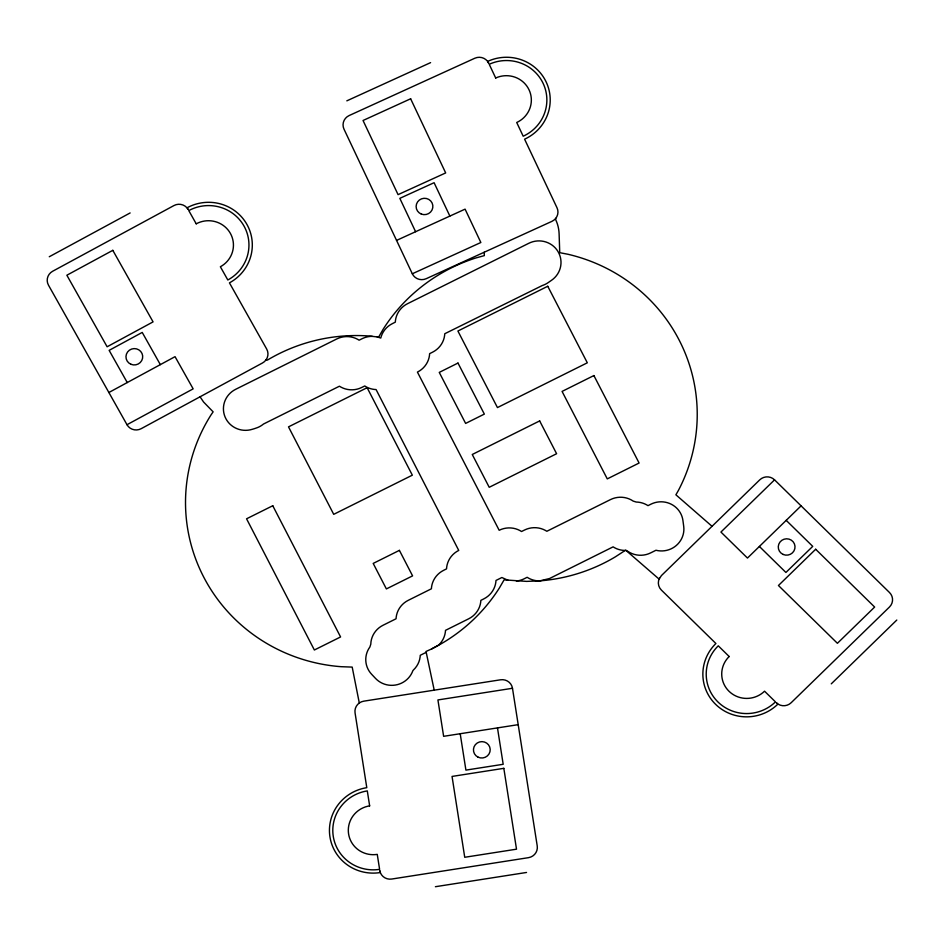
<?xml version="1.0" encoding="UTF-8"?>
<svg xmlns="http://www.w3.org/2000/svg" width="944" height="944" viewBox="0 0 944 944"><rect width="100%" height="100%" fill="white"/><g stroke="black" fill="none" stroke-linecap="round" stroke-linejoin="round"><path stroke-width="1.42" d="M659.502 578.165A10.478 10.231 -8.2 0 0 661.355 590.047L715.906 643.513A44.026 42.964 -8.2 0 0 715.587 704.307A44.026 42.964 -8.2 0 0 777.821 704.2L776.346 702.761A10.478 10.231 -8.2 0 0 791.155 702.737L889.46 607.027A10.478 10.231 -8.2 0 0 889.531 592.549L774.552 479.847A10.478 10.231 -8.2 0 0 759.731 479.871L661.437 575.569L659.089 579.109L625.66 550.128L615.417 556.807A169.826 165.731 -8.2 0 1 539.921 580.855L526.61 581.386L504.096 579.852L499.518 587.758A169.826 165.731 -8.2 0 1 431.538 648.976L426.027 651.466L434.216 690.158M266.149 359.723L267.27 360.16A169.826 165.731 -8.2 0 1 369.446 336.04L378.638 337.091L383.205 329.173A169.826 165.731 -8.2 0 1 475.859 257.96L484.343 255.612L484.225 252.237M555.709 218.406L555.756 219.834A37.736 36.828 -8.2 0 1 559.108 233.817L559.745 252.685L567.958 254.266A169.826 165.731 -8.2 0 1 678.323 490.597L675.892 494.798L712.047 526.304M774.552 479.847L720.933 532.05L747.471 558.057L801.09 505.854M831.263 683.845L896.8 620.043M359.298 702.997L352.195 667.101L341.067 666.688A169.826 165.731 -8.2 0 1 210.984 414.971L213.132 411.844L203.562 401.991L200.057 396.787M431.538 648.976L438.641 645.082A22.219 21.677 -8.2 0 0 445.367 631.996L445.497 630.356L468.661 618.816A22.219 21.688 -8.2 0 0 480.72 602.012L480.838 600.372L483.788 598.897A22.219 21.688 -8.2 0 0 495.848 582.094L495.978 580.454L501.866 577.516L508.084 580.3M49.277 256.744L130.142 212.943M108.879 392.503L175.041 356.667L193.154 388.857L126.992 424.706L48.486 285.182A10.478 10.231 -8.2 0 1 52.64 271.258L173.944 205.556A10.478 10.231 -8.2 0 1 188.175 209.521L187.172 207.727A44.026 42.964 -8.2 0 1 246.903 224.389A44.026 42.964 -8.2 0 1 229.439 282.858L266.68 349.032A10.478 10.231 -8.2 0 1 262.526 362.956L141.211 428.67A10.478 10.231 -8.2 0 1 126.992 424.706M426.204 652.328L420.245 655.301L420.127 656.941A22.219 21.688 -8.2 0 1 413.389 670.039L412.847 670.736A22.219 21.688 -8.2 0 1 375.5 678.382L371.57 674.205A22.219 21.688 -8.2 0 1 369.883 646.994L370.791 644.197A22.219 21.688 -8.2 0 1 383.016 625.27L396.067 618.768L396.197 617.128A22.219 21.688 -8.2 0 1 408.256 600.325L431.42 588.785L431.538 587.144A22.219 21.688 -8.2 0 1 443.609 570.341L446.547 568.866L446.677 567.226A22.219 21.688 -8.2 0 1 458.737 550.423L376.078 389.553L374.402 389.447A22.219 21.688 -8.2 0 1 366.166 386.839L364.75 385.966L361.8 387.441A22.219 21.688 -8.2 0 1 340.867 387.075L339.439 386.202L263.494 424.033A22.172 21.641 -8.2 0 1 257.96 427.396A60.192 58.74 -8.2 0 1 252.343 429.284A22.219 21.688 -8.2 0 1 225.061 416.953A22.219 21.688 -8.2 0 1 235.658 389.317L336.748 338.967A22.219 21.688 -8.2 0 1 357.682 339.333L359.109 340.194L362.048 338.731A22.219 21.688 -8.2 0 1 370.402 336.418L372.29 336.359M346.826 100.843L430.582 62.634M396.551 240.401L465.085 209.143L480.85 242.502L412.316 273.772L344.005 129.175A10.478 10.231 -8.2 0 1 349.138 115.557L474.797 58.245A10.478 10.231 -8.2 0 1 488.685 63.177L487.812 61.325A44.026 42.964 -8.2 0 1 546.187 82.01A44.026 42.964 -8.2 0 1 524.593 139.181L557.007 207.774A10.478 10.231 -8.2 0 1 551.862 221.38L426.216 278.692A10.478 10.231 -8.2 0 1 412.316 273.772M512.486 688.282A10.478 10.231 -8.2 0 0 500.544 679.798L363.829 701.156A10.478 10.231 -8.2 0 0 355.062 712.885L366.791 787.674A44.026 42.964 -8.2 0 0 329.952 836.927A44.026 42.964 -8.2 0 0 380.113 872.575L379.795 870.557A10.478 10.231 -8.2 0 0 391.748 879.041L528.451 857.671A10.478 10.231 -8.2 0 0 537.23 845.942L512.486 688.282L437.922 699.941L443.633 736.32L518.197 724.662M435.396 886.711L526.528 872.468M516.333 581.008L518.032 580.796A22.219 21.688 -8.2 0 0 524.227 578.755L527.165 577.291L528.593 578.165A22.219 21.688 -8.2 0 0 536.817 580.761L538.859 580.89M539.921 580.855L549.526 578.53L613.128 546.847L614.544 547.721A22.219 21.688 -8.2 0 0 624.952 550.458L625.152 550.458M626.002 550.423L627.902 551.39A22.219 21.688 -8.2 0 0 650.676 552.889L655.962 550.258L658.039 550.682A22.219 21.688 -8.2 0 0 683.704 526.292L682.937 520.545A22.219 21.688 -8.2 0 0 650.935 504.179L647.985 505.654L646.557 504.78A22.219 21.688 -8.2 0 0 636.162 502.031L633.212 501.099A22.219 21.688 -8.2 0 0 610.438 499.612L546.836 531.283L545.408 530.422A22.219 21.688 -8.2 0 0 524.475 530.056L521.525 531.519L520.109 530.646A22.219 21.688 -8.2 0 0 499.175 530.28L417.425 372.101A22.219 21.688 -8.2 0 0 429.496 355.298L429.614 353.658L432.564 352.183A22.219 21.688 -8.2 0 0 444.624 335.38L444.754 333.739L542.328 285.513A22.219 21.688 -8.2 0 0 548.157 282.634L551.544 280.285A22.219 21.688 -8.2 0 0 557.869 251.34A22.219 21.688 -8.2 0 0 528.817 243.281L407.513 303.708A22.219 21.688 -8.2 0 0 395.453 320.512L395.324 322.152L392.385 323.627A22.219 21.688 -8.2 0 0 381.27 336.276L380.774 338.046L377.187 336.925M786.199 520.356L812.725 546.364L785.915 572.465L759.389 546.458M160.338 364.632L142.225 332.43L109.138 350.354L127.251 382.544M449.863 216.082L434.098 182.711L399.831 198.346L415.596 231.717M497.488 727.907L503.187 764.286L465.911 770.115L460.2 733.736M815.675 549.255L778.446 585.504L837.411 643.301L874.64 607.051L815.675 549.255M112.808 250.337L66.859 275.223L107.12 346.778L153.07 321.88L112.808 250.337M547.756 286.268L457.899 331.025L497.453 407.572L587.31 362.803L547.756 286.268M367.133 387.701L288.51 426.865L333.716 514.338L412.339 475.174L367.133 387.701M457.982 363.062L439.255 372.396L465.628 423.419L484.343 414.097L457.982 363.062M272.769 505.736L246.561 518.799L314.364 650.003L340.583 636.952L272.769 505.736M593.894 375.559L562.069 391.418L607.275 478.891L639.1 463.032L593.894 375.559M539.661 420.918L472.26 454.489L489.216 487.293L556.606 453.722L539.661 420.918M399.406 550.364L373.199 563.415L386.379 588.926L412.587 575.875L399.406 550.364M410.64 98.778L363.039 120.49L398.073 194.641L445.674 172.929L410.64 98.778M503.825 768.333L452.046 776.428L464.731 857.282L516.51 849.187L503.825 768.333M729.169 656.517L718.266 645.826A40.675 39.695 -8.2 0 0 717.971 701.982A40.675 39.695 -8.2 0 0 775.461 701.888L764.546 691.197A25.158 24.556 -8.2 0 1 728.992 691.256A25.158 24.556 -8.2 0 1 729.169 656.517M196.222 223.822L188.776 210.595A40.675 39.695 -8.2 0 1 243.965 225.982A40.675 39.695 -8.2 0 1 227.823 279.99L220.377 266.751A25.158 24.556 -8.2 0 0 230.36 233.345A25.158 24.556 -8.2 0 0 196.222 223.822M495.694 78.01L489.216 64.286A40.675 39.695 -8.2 0 1 543.142 83.402A40.675 39.695 -8.2 0 1 523.2 136.219L516.71 122.496A25.158 24.556 -8.2 0 0 529.053 89.833A25.158 24.556 -8.2 0 0 495.694 78.01M369.647 805.869L367.299 790.907A40.675 39.695 -8.2 0 0 333.267 836.408A40.675 39.695 -8.2 0 0 379.606 869.341L377.258 854.379A25.158 24.556 -8.2 0 1 348.596 834.012A25.158 24.556 -8.2 0 1 369.647 805.869M478.03 757.147A8.39 8.189 -8.2 0 0 490.196 749.324A8.39 8.189 -8.2 0 0 477.251 742.987A8.39 8.189 -8.2 0 0 478.03 757.147M783.142 554.447A8.39 8.189 -8.2 0 0 794.99 546.175A8.39 8.189 -8.2 0 0 781.797 540.334A8.39 8.189 -8.2 0 0 783.142 554.447M130.956 364.29A8.39 8.189 -8.2 0 0 142.662 355.829A8.39 8.189 -8.2 0 0 129.387 350.2A8.39 8.189 -8.2 0 0 130.956 364.29M421.331 214.076A8.39 8.189 -8.2 0 0 432.8 205.308A8.39 8.189 -8.2 0 0 419.348 200.045A8.39 8.189 -8.2 0 0 421.331 214.076"/></g></svg>
